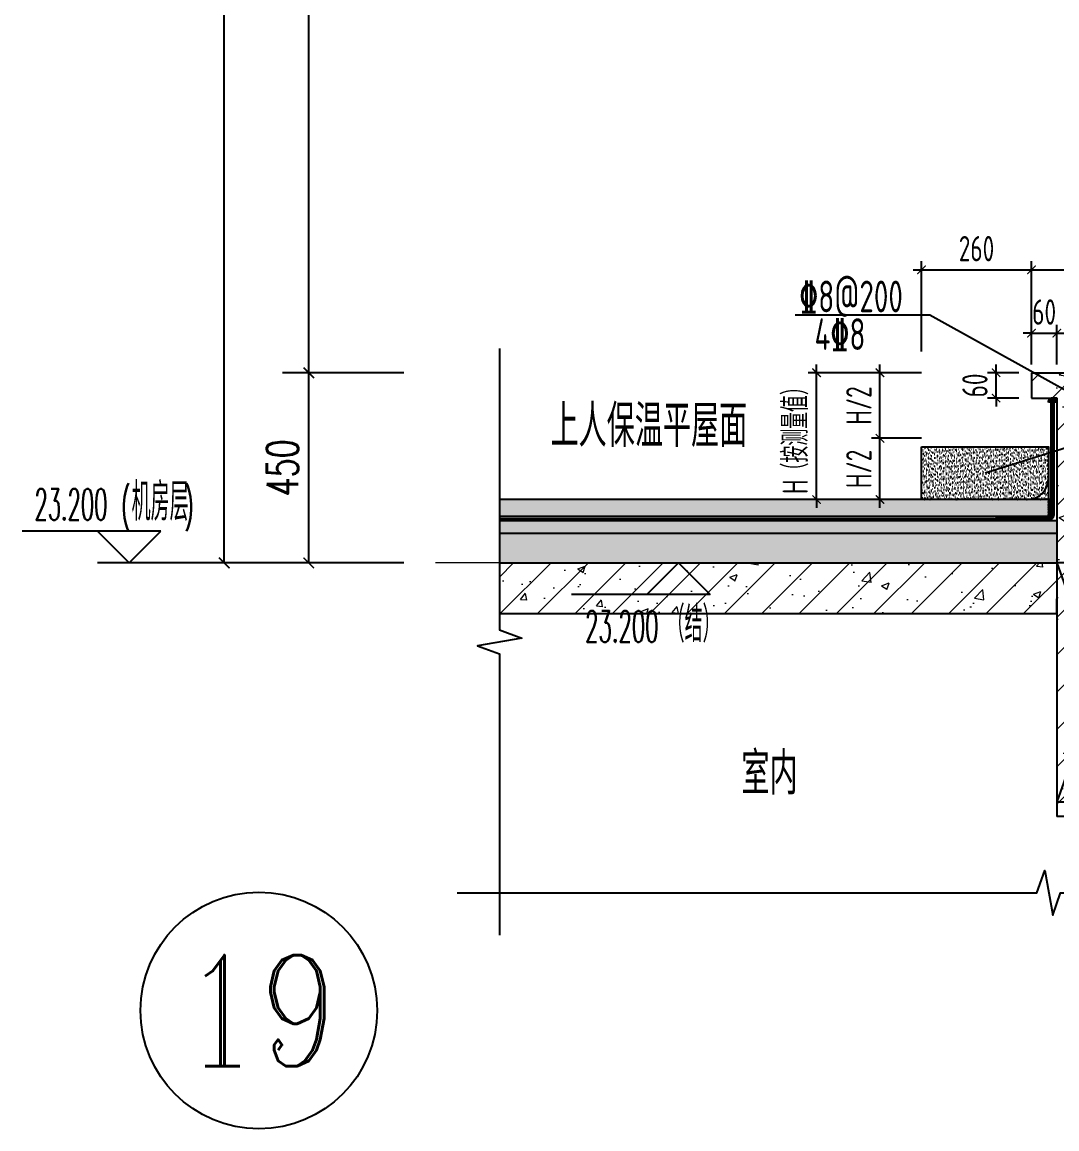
# Model space of a CAD drawing. Extents: x -1307975 to -76406, y -96289 to 379359.
# Drawn here: x -501331 to -498884, y 268584 to 271203 of the extents above; entities that cross this region are included whole.
import ezdxf
from ezdxf.enums import TextEntityAlignment as Align

# ---------------------------------------------------------------- set-up
doc = ezdxf.new("R2010")
doc.units = 0
doc.header["$LTSCALE"] = 1000
doc.linetypes.add('DASH', pattern=[0.35, 0.25, -0.1])
doc.linetypes.add('DOTE', pattern=[2.42, 2, -0.2, 0.02, -0.2])
doc.layers.get('0').update_dxf_attribs({"linetype": 'CONTINUOUS'})
doc.layers.get('DEFPOINTS').update_dxf_attribs({"linetype": 'CONTINUOUS'})
for name, color, linetype in [('3-屋面构造层', 157, 'CONTINUOUS'), ('AXIS', 3, 'CONTINUOUS'), ('DIM', 2, 'CONTINUOUS'), ('DIM_ELEV', 3, 'CONTINUOUS'), ('DIM_IDEN', 67, 'CONTINUOUS'), ('DIM_SYMB', 3, 'CONTINUOUS'), ('PUB_DIM', 3, 'CONTINUOUS'), ('PUB_TEXT', 2, 'CONTINUOUS'), ('REIN', 6, 'CONTINUOUS'), ('S-大样-砼线', 7, 'CONTINUOUS'), ('S-引出线', 40, 'CONTINUOUS'), ('TEXT', 2, 'CONTINUOUS'), ('WALL', 5, 'CONTINUOUS'), ('立面-看线', 251, 'CONTINUOUS')]:
    doc.layers.add(name, color=color, linetype=linetype)
for name, color, linetype, lineweight in [('AXIS_TEXT', 7, 'CONTINUOUS', 20), ('DOTE', 19, 'DOTE', 9), ('PUB_HATCH', 8, 'CONTINUOUS', 9)]:
    doc.layers.add(name, color=color, linetype=linetype, lineweight=lineweight)
doc.styles.add('_TCH_AXIS', font='COMPLEX', dxfattribs={"bigfont": 'GBCBIG'})
doc.styles.add('_TCH_DIM', font='SIMPLEX.shx', dxfattribs={"width": 0.7, "bigfont": 'GBCBIG.shx'})
doc.styles.add('_TCH_DIM_T3', font='SIMPLEX', dxfattribs={"width": 0.705882, "bigfont": 'GBCBIG'})
doc.styles.add('TSSD_DIMENSION', font='Tssdeng.shx', dxfattribs={"width": 0.7, "bigfont": 'tssdchn.shx'})
doc.styles.add('TSSD_REIN', font='tssdeng.shx', dxfattribs={"width": 0.7, "height": 300, "bigfont": 'tssdchn.shx'})
doc.dimstyles.new('_TCH_ARCH&&25', dxfattribs={"dimtxt": 74.375, "dimasz": 25, "dimexe": 62.5, "dimexo": 75, "dimgap": 25, "dimtad": 1, "dimdec": 0, "dimzin": 0, "dimdsep": 46, "dimtxsty": '_TCH_DIM_T3', "dimblk": 'ARCHTICK', "dimcen": 0.09, "dimclrt": 7, "dimazin": 0, "dimtfac": 1, "dimtdec": 0, "dimtix": 1, "dimtmove": 2, "dimatfit": 3, "dimldrblk": 'ARCHTICK', "dimfxl": 1, "dimtolj": 1, "dimtzin": 0, "dimarcsym": 0})
doc.dimstyles.new('TSSD_20_20', dxfattribs={"dimtxt": 60, "dimasz": 20, "dimexe": 20, "dimexo": 50, "dimgap": 20, "dimtad": 1, "dimdec": 0, "dimzin": 0, "dimdsep": 46, "dimtxsty": 'TSSD_DIMENSION', "dimblk": 'ARCHTICK', "dimblk1": 'ARCHTICK', "dimblk2": 'ARCHTICK', "dimcen": 0, "dimdle": 20, "dimclrt": 7, "dimadec": 0, "dimazin": 0, "dimtfac": 1, "dimtdec": 0, "dimtix": 1, "dimtmove": 2, "dimatfit": 3, "dimfxl": 1, "dimtolj": 1, "dimtzin": 0, "dimarcsym": 0})
pattern_1 = [(45, (-1182008.505, 426623.756), (-44.194174, 44.194174), []), (50, (-1182008.5, 426623.76), (179.315046, -15.688034), [18.75, -206.25]), (355, (-1182008.5, 426623.76), (-34.687833, 188.048033), [15, -165]), (100.4514, (-1181993.56, 426622.45), (144.627345, 172.359886), [15.935047, -175.28553]), (46.1842, (-1182008.5, 426673.76), (266.81026, -41.379754), [28.125, -309.375]), (96.6356, (-1181986.27, 426670.3), (233.66568, 243.52947), [23.90257, -262.92825]), (351.1842, (-1182008.5, 426673.76), (233.66549, 243.52965), [22.5, -247.5]), (21, (-1181983.5, 426661.26), (149.226763, -100.654723), [18.75, -206.25]), (326, (-1181983.5, 426661.26), (60.828833, 181.28751), [15, -165]), (71.4514, (-1181971.07, 426652.87), (210.055657, 80.632624), [15.935047, -175.28553]), (37.5, (-1182008.505, 426623.756), (3.039964, 83.2234635), [0, -163, 0, -167.5, 0, -165.625]), (7.5, (-1182008.505, 426623.76), (65.767384, 98.602928), [0, -95.5, 0, -159.25, 0, -63.125]), (327.5, (-1182064.255, 426623.756), (133.455609, -5.638718), [0, -62.5, 0, -195, 0, -258.75]), (317.5, (-1182089.25, 426623.76), (145.796542, 25.026246), [0, -81.25, 0, -129.5, 0, -183.75])]

# ---------------------------------------------------------------- blocks, each defined once
blk = doc.blocks.new('_ArchTick')
at = {"color": 0, "linetype": 'ByBlock', "const_width": 0.15}
blk.add_lwpolyline([(-0.5, -0.5), (0.5, 0.5)], dxfattribs=at)
blk = doc.blocks.new('*D2389')
at = {"layer": 'DEFPOINTS', "color": 0, "transparency": 16777216}
for p in [(-499452, 270373.5), (-499153.6, 270373.4), (-499153.7, 270073.5)]:
    blk.add_point(p, dxfattribs=at)
at = {"layer": 'DIM', "color": 0, "lineweight": -2, "transparency": 16777216}
for p, q in [((-499452, 270373.5), (-499452, 270393.5)), ((-499203.6, 270373.4), (-499472, 270373.5)), ((-499452, 270073.5), (-499452, 270373.5)), ((-499203.7, 270073.5), (-499472, 270073.5)), ((-499452, 270073.5), (-499452, 270053.5))]:
    blk.add_line(p, q, dxfattribs=at)
at = {"layer": 'DIM', "color": 0, "lineweight": -2, "transparency": 16777216, "xscale": 20, "yscale": 20, "zscale": 20}
for p, rotation in [((-499452, 270373.5), 269.9914374680386), ((-499452, 270073.5), 89.99143746803853)]:
    blk.add_blockref('_ArchTick', p, dxfattribs=dict(at, rotation=rotation))
at = {"layer": 'DIM', "color": 7, "transparency": 16777216, "insert": (-499502, 270223.5), "char_height": 60, "attachment_point": 5, "rotation": 89.9914, "style": 'TSSD_DIMENSION'}
blk.add_mtext('\\A1;H（按测量值）', dxfattribs=at)
blk = doc.blocks.new('*D2390')
at = {"layer": 'DEFPOINTS', "color": 0, "transparency": 16777216}
for p in [(-499302, 270373.5), (-499153.6, 270373.4), (-499153.6, 270218.4)]:
    blk.add_point(p, dxfattribs=at)
at = {"layer": 'DIM', "color": 0, "lineweight": -2, "transparency": 16777216}
for p, q in [((-499302, 270198.5), (-499302, 270393.5)), ((-499203.6, 270373.4), (-499322, 270373.5)), ((-499203.6, 270218.4), (-499322, 270218.5))]:
    blk.add_line(p, q, dxfattribs=at)
at = {"layer": 'DIM', "color": 0, "lineweight": -2, "transparency": 16777216, "xscale": 20, "yscale": 20, "zscale": 20}
for p, rotation in [((-499302, 270373.5), 89.99143746801619), ((-499302, 270218.5), 269.9914374680162)]:
    blk.add_blockref('_ArchTick', p, dxfattribs=dict(at, rotation=rotation))
at = {"layer": 'DIM', "color": 7, "transparency": 16777216, "insert": (-499352, 270296), "char_height": 60, "attachment_point": 5, "rotation": 89.9914, "style": 'TSSD_DIMENSION'}
blk.add_mtext('\\A1;H/2', dxfattribs=at)
blk = doc.blocks.new('*D2391')
at = {"layer": 'DEFPOINTS', "color": 0, "transparency": 16777216}
for p in [(-499302, 270218.5), (-499153.6, 270218.4), (-499153.7, 270073.5)]:
    blk.add_point(p, dxfattribs=at)
at = {"layer": 'DIM', "color": 0, "lineweight": -2, "transparency": 16777216}
for p, q in [((-499302, 270053.5), (-499302, 270238.5)), ((-499203.6, 270218.4), (-499322, 270218.5)), ((-499203.7, 270073.5), (-499322, 270073.5))]:
    blk.add_line(p, q, dxfattribs=at)
at = {"layer": 'DIM', "color": 0, "lineweight": -2, "transparency": 16777216, "xscale": 20, "yscale": 20, "zscale": 20}
for p, rotation in [((-499302, 270218.5), 89.99143746803242), ((-499302, 270073.5), 269.9914374680324)]:
    blk.add_blockref('_ArchTick', p, dxfattribs=dict(at, rotation=rotation))
at = {"layer": 'DIM', "color": 7, "transparency": 16777216, "insert": (-499352, 270146), "char_height": 60, "attachment_point": 5, "rotation": 89.9914, "style": 'TSSD_DIMENSION'}
blk.add_mtext('\\A1;H/2', dxfattribs=at)
blk = doc.blocks.new('*D2394')
at = {"layer": 'DEFPOINTS', "color": 0, "transparency": 16777216}
for p in [(-498683.7, 270617.3), (-498943.7, 270373.5), (-498683.7, 270373.5)]:
    blk.add_point(p, dxfattribs=at)
at = {"layer": 'DIM', "color": 0, "lineweight": -2, "transparency": 16777216}
for p, q in [((-498943.7, 270423.5), (-498943.7, 270637.3)), ((-498683.7, 270423.5), (-498683.7, 270637.3)), ((-498963.7, 270617.3), (-498663.7, 270617.3))]:
    blk.add_line(p, q, dxfattribs=at)
at = {"layer": 'DIM', "color": 0, "lineweight": -2, "transparency": 16777216, "xscale": 20, "yscale": 20, "zscale": 20, "rotation": 180}
blk.add_blockref('_ArchTick', (-498943.7, 270617.3), dxfattribs=at)
at = {"layer": 'DIM', "color": 0, "lineweight": -2, "transparency": 16777216, "xscale": 20, "yscale": 20, "zscale": 20}
blk.add_blockref('_ArchTick', (-498683.7, 270617.3), dxfattribs=at)
at = {"layer": 'DIM', "color": 7, "transparency": 16777216, "insert": (-498813.7, 270667.3), "char_height": 60, "attachment_point": 5, "style": 'TSSD_DIMENSION'}
blk.add_mtext('\\A1;260', dxfattribs=at)
blk = doc.blocks.new('*D2395')
at = {"layer": 'DEFPOINTS', "color": 0, "transparency": 16777216}
for p in [(-498943.7, 270617.3), (-499203.7, 270373.5), (-498943.7, 270373.5)]:
    blk.add_point(p, dxfattribs=at)
at = {"layer": 'DIM', "color": 0, "lineweight": -2, "transparency": 16777216}
for p, q in [((-499203.7, 270423.5), (-499203.7, 270637.3)), ((-498943.7, 270423.5), (-498943.7, 270637.3)), ((-499223.7, 270617.3), (-498923.7, 270617.3))]:
    blk.add_line(p, q, dxfattribs=at)
at = {"layer": 'DIM', "color": 0, "lineweight": -2, "transparency": 16777216, "xscale": 20, "yscale": 20, "zscale": 20, "rotation": 180}
blk.add_blockref('_ArchTick', (-499203.7, 270617.3), dxfattribs=at)
at = {"layer": 'DIM', "color": 0, "lineweight": -2, "transparency": 16777216, "xscale": 20, "yscale": 20, "zscale": 20}
blk.add_blockref('_ArchTick', (-498943.7, 270617.3), dxfattribs=at)
at = {"layer": 'DIM', "color": 7, "transparency": 16777216, "insert": (-499073.7, 270667.3), "char_height": 60, "attachment_point": 5, "style": 'TSSD_DIMENSION'}
blk.add_mtext('\\A1;260', dxfattribs=at)
blk = doc.blocks.new('*D2399')
at = {"layer": 'DEFPOINTS', "color": 0, "transparency": 16777216}
for p in [(-499027.5, 270373.5), (-498923.7, 270373.5), (-498923.7, 270313.5)]:
    blk.add_point(p, dxfattribs=at)
at = {"layer": 'DIM', "color": 0, "lineweight": -2, "transparency": 16777216}
for p, q in [((-499027.5, 270373.5), (-499027.5, 270393.5)), ((-498973.7, 270373.5), (-499047.5, 270373.5)), ((-499027.5, 270313.5), (-499027.5, 270373.5)), ((-498973.7, 270313.5), (-499047.5, 270313.5)), ((-499027.5, 270313.5), (-499027.5, 270293.5))]:
    blk.add_line(p, q, dxfattribs=at)
at = {"layer": 'DIM', "color": 0, "lineweight": -2, "transparency": 16777216, "xscale": 20, "yscale": 20, "zscale": 20}
for p, rotation in [((-499027.5, 270373.5), 270), ((-499027.5, 270313.5), 90)]:
    blk.add_blockref('_ArchTick', p, dxfattribs=dict(at, rotation=rotation))
at = {"layer": 'DIM', "color": 7, "transparency": 16777216, "insert": (-499077.5, 270343.5), "char_height": 60, "attachment_point": 5, "rotation": 90, "style": 'TSSD_DIMENSION'}
blk.add_mtext('\\A1;60', dxfattribs=at)
blk = doc.blocks.new('*D2400')
at = {"layer": 'DEFPOINTS', "color": 0, "transparency": 16777216}
for p in [(-498883.7, 270467.3), (-498943.7, 270343.5), (-498883.7, 270343.5)]:
    blk.add_point(p, dxfattribs=at)
at = {"layer": 'DIM', "color": 0, "lineweight": -2, "transparency": 16777216}
for p, q in [((-498943.7, 270393.5), (-498943.7, 270487.3)), ((-498883.7, 270393.5), (-498883.7, 270487.3)), ((-498943.7, 270467.3), (-498963.7, 270467.3)), ((-498943.7, 270467.3), (-498883.7, 270467.3)), ((-498883.7, 270467.3), (-498863.7, 270467.3))]:
    blk.add_line(p, q, dxfattribs=at)
at = {"layer": 'DIM', "color": 0, "lineweight": -2, "transparency": 16777216, "xscale": 20, "yscale": 20, "zscale": 20}
blk.add_blockref('_ArchTick', (-498943.7, 270467.3), dxfattribs=at)
at = {"layer": 'DIM', "color": 0, "lineweight": -2, "transparency": 16777216, "xscale": 20, "yscale": 20, "zscale": 20, "rotation": 180}
blk.add_blockref('_ArchTick', (-498883.7, 270467.3), dxfattribs=at)
at = {"layer": 'DIM', "color": 7, "transparency": 16777216, "insert": (-498913.7, 270517.3), "char_height": 60, "attachment_point": 5, "style": 'TSSD_DIMENSION'}
blk.add_mtext('\\A1;60', dxfattribs=at)
blk = doc.blocks.new('*D2401')
at = {"layer": 'DEFPOINTS', "color": 0, "transparency": 16777216}
for p in [(-500653.1, 270373.5), (-500353.1, 270373.5), (-500353.1, 269923.5)]:
    blk.add_point(p, dxfattribs=at)
at = {"layer": 'PUB_DIM', "color": 0, "lineweight": -2, "transparency": 16777216}
for p, q in [((-500428.1, 270373.5), (-500715.6, 270373.5)), ((-500653.1, 269923.5), (-500653.1, 270373.5)), ((-500428.1, 269923.5), (-500715.6, 269923.5))]:
    blk.add_line(p, q, dxfattribs=at)
at = {"layer": 'PUB_DIM', "color": 0, "lineweight": -2, "transparency": 16777216, "xscale": 25, "yscale": 25, "zscale": 25}
for p, rotation in [((-500653.1, 270373.5), 90), ((-500653.1, 269923.5), 270)]:
    blk.add_blockref('_ArchTick', p, dxfattribs=dict(at, rotation=rotation))
at = {"layer": 'PUB_DIM', "color": 7, "transparency": 16777216, "insert": (-500715.3, 270148.5), "char_height": 74.38, "attachment_point": 5, "rotation": 90, "style": '_TCH_DIM_T3'}
blk.add_mtext('\\A1;450', dxfattribs=at)
blk = doc.blocks.new('*D2402')
at = {"layer": 'DEFPOINTS', "color": 0, "transparency": 16777216}
for p in [(-500653.1, 272573.5), (-500353.1, 272573.5), (-500353.1, 270373.5)]:
    blk.add_point(p, dxfattribs=at)
at = {"layer": 'PUB_DIM', "color": 0, "lineweight": -2, "transparency": 16777216}
for p, q in [((-500428.1, 272573.5), (-500715.6, 272573.5)), ((-500653.1, 270373.5), (-500653.1, 272573.5)), ((-500428.1, 270373.5), (-500715.6, 270373.5))]:
    blk.add_line(p, q, dxfattribs=at)
at = {"layer": 'PUB_DIM', "color": 0, "lineweight": -2, "transparency": 16777216, "xscale": 25, "yscale": 25, "zscale": 25}
for p, rotation in [((-500653.1, 272573.5), 90), ((-500653.1, 270373.5), 270)]:
    blk.add_blockref('_ArchTick', p, dxfattribs=dict(at, rotation=rotation))
at = {"layer": 'PUB_DIM', "color": 7, "transparency": 16777216, "insert": (-500715.3, 271473.5), "char_height": 74.38, "attachment_point": 5, "rotation": 90, "style": '_TCH_DIM_T3'}
blk.add_mtext('\\A1;2200', dxfattribs=at)
blk = doc.blocks.new('*D2405')
at = {"layer": 'DEFPOINTS', "color": 0, "transparency": 16777216}
for p in [(-500853.1, 272823.5), (-500353.1, 272823.5), (-500353.1, 269923.5)]:
    blk.add_point(p, dxfattribs=at)
at = {"layer": 'PUB_DIM', "color": 0, "lineweight": -2, "transparency": 16777216}
for p, q in [((-500428.1, 272823.5), (-500915.6, 272823.5)), ((-500853.1, 269923.5), (-500853.1, 272823.5)), ((-500428.1, 269923.5), (-500915.6, 269923.5))]:
    blk.add_line(p, q, dxfattribs=at)
at = {"layer": 'PUB_DIM', "color": 0, "lineweight": -2, "transparency": 16777216, "xscale": 25, "yscale": 25, "zscale": 25}
for p, rotation in [((-500853.1, 272823.5), 90), ((-500853.1, 269923.5), 270)]:
    blk.add_blockref('_ArchTick', p, dxfattribs=dict(at, rotation=rotation))
at = {"layer": 'PUB_DIM', "color": 7, "transparency": 16777216, "insert": (-500915.3, 271373.5), "char_height": 74.38, "attachment_point": 5, "rotation": 90, "style": '_TCH_DIM_T3'}
blk.add_mtext('\\A1;2900', dxfattribs=at)
blk = doc.blocks.new('20210809.04175823')
at = {"layer": 'REIN', "const_width": 9}
blk.add_lwpolyline([(87795.5, 66684), (87795.5, 67513.4), (87946.6, 67513.4), (87946.6, 66678.4)], dxfattribs=at)
at = {"layer": 'REIN', "const_width": 8}
for points in [[(87808.2, 67496.1, 1), (87816.2, 67496.1, 1)], [(87926, 67496.1, 1), (87934, 67496.1, 1)], [(87808.2, 67290.1, 1), (87816.2, 67290.1, 1)], [(87926, 67290.1, 1), (87934, 67290.1, 1)]]:
    blk.add_lwpolyline(points, format="xyb", close=True, dxfattribs=at)
at = {"layer": 'S-大样-砼线'}
for p, q in [((87773.3, 67080.9), (87973.3, 66515.9)), ((87973.3, 67080.9), (87773.3, 66515.9))]:
    blk.add_line(p, q, dxfattribs=at)
blk.add_lwpolyline([(87973.3, 67080.9), (87773.3, 67080.9), (87773.3, 66515.9), (87973.3, 66515.9)], close=True, dxfattribs=at)
at = {"layer": 'S-引出线'}
blk.add_lwpolyline([(87846.2, 67460.1), (87472.9, 67667.2), (87154.5, 67667.2)], dxfattribs=at)
at = {"layer": 'TEXT', "style": 'TSSD_REIN', "width": 0.7}
for s, p in [('%%1328@200', (87164, 67674.1)), ('4%%1328', (87200.1, 67585))]:
    blk.add_text(s, height=75, rotation=0, dxfattribs=at).set_placement(p)

msp = doc.modelspace()

# ---------------------------------------------------------------- hatches: boundary and pattern name
at = {"layer": '3-屋面构造层'}
h = msp.add_hatch(dxfattribs=at)
h.set_pattern_fill('隔热材料01', color=256, scale=7.692308, style=0)
h.set_pattern_definition([(270, (-2477793.7528, -615976.039), (3.846153863, -7e-16), [0.385980771, -3.460173092]), (270, (-2477796.6342, -615976.039), (3.846153863, -7e-16), [0.385980771, -3.460173092]), (90, (-2477794.6718, -615978.6488), (-3.846153863, 2e-16), [0.385980771, -3.460173092]), (90, (-2477795.7152, -615978.6488), (-3.846153863, 2e-16), [0.385980771, -3.460173092]), (180, (-2477793.2695, -615979.267), (-5e-16, -3.846153863), [3.848019248, 0.0018653846]), (135, (-2477794.343, -615979.074), (2e-16, 3.8461441747), [0.328307694, -5.110980792]), (116.56505, (-2477790.7291, -615978.8418), (8.6793e-06, 3.8461487416), [0.215769232, -8.384500037]), (116.56505, (-2477794.5753, -615978.8418), (8.6793e-06, 3.8461487416), [0.215769232, -8.384500037]), (153.43495, (-2477790.111, -615979.267), (-8.6793e-06, 3.8461487416), [0.431538463, -8.168730805]), (153.43495, (-2477793.957, -615979.267), (-8.6793e-06, 3.8461487416), [0.431538463, -8.168730805]), (63.43495, (-2477790.8256, -615978.2628), (-8.6793e-06, 3.8461487416), [2.054923086, -6.5453461826]), (63.43495, (-2477794.6718, -615978.2628), (-8.6793e-06, 3.8461487416), [2.054923086, -6.5453461826]), (116.56505, (-2477789.9066, -615976.0389), (8.6793e-06, 3.8461487416), [0.215769232, -8.384500037]), (116.56505, (-2477793.7528, -615976.0389), (8.6793e-06, 3.8461487416), [0.215769232, -8.384500037]), (135, (-2477793.8493, -615975.846), (2e-16, 3.8461441747), [0.328307694, -5.110980792]), (153.43495, (-2477790.2353, -615975.6137), (-8.6793e-06, 3.8461487416), [0.431538463, -8.168730805]), (153.43495, (-2477794.0814, -615975.6137), (-8.6793e-06, 3.8461487416), [0.431538463, -8.168730805]), (45, (-2477796.5377, -615975.846), (2e-16, 3.8461441747), [0.328307694, -5.110980792]), (63.43495, (-2477792.788, -615976.0389), (-8.6793e-06, 3.8461487416), [0.215769232, -8.384500037]), (63.43495, (-2477796.6342, -615976.0389), (-8.6793e-06, 3.8461487416), [0.215769232, -8.384500037]), (26.56505, (-2477792.4594, -615975.6137), (8.6793e-06, 3.8461487416), [0.431538463, -8.168730805]), (26.56505, (-2477796.3056, -615975.6137), (8.6793e-06, 3.8461487416), [0.431538463, -8.168730805]), (116.56505, (-2477791.869, -615978.2628), (8.6793e-06, 3.8461487416), [2.054923086, -6.5453461826]), (116.56505, (-2477795.7152, -615978.2628), (8.6793e-06, 3.8461487416), [2.054923086, -6.5453461826]), (45, (-2477796.0439, -615979.074), (2e-16, 3.8461441747), [0.328307694, -5.110980792]), (63.43495, (-2477791.9655, -615978.8418), (-8.6793e-06, 3.8461487416), [0.215769232, -8.384500037]), (63.43495, (-2477795.8117, -615978.8418), (-8.6793e-06, 3.8461487416), [0.215769232, -8.384500037]), (26.56505, (-2477792.5837, -615979.267), (8.6793e-06, 3.8461487416), [0.431538463, -8.168730805]), (26.56505, (-2477796.43, -615979.267), (8.6793e-06, 3.8461487416), [0.431538463, -8.168730805])])
edge = h.paths.add_edge_path()
edge.add_arc((-498894.44, 270304.24), 9.23, 90, 180, ccw=False)
edge.add_line((-498894.44, 270313.47), (-498883.67, 270313.47))
edge.add_line((-498883.67, 270313.47), (-498883.67, 270304.24))
edge.add_line((-498883.67, 270304.24), (-498903.67, 270304.24))
h = msp.add_hatch(dxfattribs=at)
h.set_pattern_fill('混凝土', color=256, scale=5, angle=-1.14576, style=0)
h.set_pattern_definition([(48.8542372, (-2560555.237, -660067.9), (35.7930991, -3.8540962), [3.75, -41.25]), (353.8542372, (-2560555.237, -660067.9), (-6.18413784, 37.7408106), [3, -33]), (99.3056372, (-2560552.254, -660068.22), (29.6089874, 33.88669106), [3.1870095, -35.0571056]), (45.0384372, (-2560555.037, -660057.9), (53.1858973, -9.3413237), [5.625, -61.875]), (95.4898372, (-2560550.605, -660058.68), (47.6977146, 47.7616795), [4.7805144, -52.58565]), (350.0384372, (-2560555.037, -660057.9), (47.6976773, 47.7617167), [4.5, -49.5]), (19.8542372, (-2560550.088, -660060.5), (29.43684693, -20.72370726), [3.75, -41.25]), (324.8542372, (-2560550.09, -660060.5), (12.88833923, 36.00698624), [3, -33]), (70.3056372, (-2560547.635, -660062.228), (42.32519773, 15.28324586), [3.1870095, -35.0571056]), (36.35423716, (-2560555.237, -660067.9), (0.9406985, 16.62920733), [0, -32.6, 0, -33.5, 0, -33.125]), (6.3542372, (-2560555.237, -660067.9), (13.54517982, 19.45362572), [0, -19.1, 0, -31.85, 0, -12.625]), (326.35423716, (-2560566.385, -660067.677), (26.66323482, -1.66123381), [0, -12.5, 0, -39, 0, -51.75]), (316.3542372, (-2560571.384, -660067.577), (29.25356332, 4.4211788), [0, -16.25, 0, -25.9, 0, -36.75])])
h.paths.add_polyline_path([(-500201.95, 270033.47), (-500201.95, 270073.47), (-498903.67, 270073.47), (-498903.67, 270033.47)])
h = msp.add_hatch(dxfattribs=at)
h.set_pattern_fill('隔热材料03', color=256, scale=12.5, style=0)
h.set_pattern_definition([(113.578, (-2978211.0828, -241663.1705), (-0.0086926214, 6.2699620763), [1.075, -0.5693125, 2.8375, -0.5693125, 1.075, -0.6825]), (66.42, (-2978209.4457, -241663.1705), (2.7277878508, 6.04248e-05), [1.075, -0.5693125, 2.840375, -0.5693125, 1.075, -0.6825]), (180, (-2978209.446, -241663.1705), (0, 6.25), [1.636625, -1.0910625]), (180, (-2978210.8096, -241657.5455), (0, 6.25), [1.636625, -1.0910625]), (90, (-2978209.014, -241662.1814), (2.72775, 2e-16), [0.52175, -5.72825]), (90, (-2978210.378, -241659.0564), (2.72775, 2e-16), [0.52175, -5.72825]), (90, (-2978211.514, -241662.1814), (2.72775, 2e-16), [0.52175, -5.72825]), (90, (-2978212.878, -241659.0564), (2.72775, 2e-16), [0.52175, -5.72825])])
edge = h.paths.add_edge_path()
edge.add_line((-498897.42, 270073.47), (-498897.42, 270037.51))
edge.add_arc((-498903.67, 270037.51), 6.25, -90, 0, ccw=False)
edge.add_line((-498903.67, 270031.26), (-498903.67, 270073.47))
edge.add_line((-498903.67, 270073.47), (-498897.42, 270073.47))
h = msp.add_hatch(dxfattribs=at)
h.set_pattern_fill('焦渣矿渣', color=256, scale=4, angle=-1.14576, style=0)
h.set_pattern_definition([(358.85423716, (-2560555.237, -660057.9), (8.27546507, 13.69326162), [1.6, -14.4]), (298.85423716, (-2560555.237, -660057.9), (15.99644496, -0.32013217), [1.6, -14.4]), (238.85423716, (-2560553.637, -660057.932), (7.72097989, -14.01339379), [1.6, -14.4]), (268.8542372, (-2560548.838, -660058.028), (15.83683295, -8.3183365), [2.4, -11.456]), (268.8542372, (-2560547.239, -660058.06), (15.83683295, -8.3183365), [2.4, -11.456]), (268.8542372, (-2560545.639, -660058.092), (15.83683295, -8.3183365), [2.4, -11.456])])
h.paths.add_polyline_path([(-500201.95, 269993.47), (-500201.95, 270023.47), (-498883.68, 270023.47), (-498883.68, 269993.47)])
h = msp.add_hatch(dxfattribs=at)
h.set_pattern_fill('加气混凝土', color=256, scale=5, style=0)
h.set_pattern_definition([(0, (-2560537.54, -660086.2), (30, 60), [0, -60]), (0, (-2560572.64, -660094.3), (30, 60), [0, -60]), (0, (-2560553.14, -660094.9), (30, 60), [0, -60]), (0, (-2560531.84, -660077.2), (30, 60), [0, -60]), (0, (-2560556.74, -660097.9), (30, 60), [0, -60]), (0, (-2560525.84, -660039.4), (30, 60), [0, -60]), (0, (-2560544.14, -660044.2), (30, 60), [0, -60]), (0, (-2560534.54, -660051.7), (30, 60), [0, -60]), (0, (-2560583.44, -660052.9), (30, 60), [0, -60]), (0, (-2560554.04, -660055.6), (30, 60), [0, -60]), (0, (-2560565.44, -660070.9), (30, 60), [0, -60]), (0, (-2560564.84, -660093.4), (30, 60), [0, -60]), (0, (-2560542.34, -660095.8), (30, 60), [0, -60]), (0, (-2560525.84, -660069.4), (30, 60), [0, -60]), (0, (-2560581.94, -660078.7), (30, 60), [0, -60]), (0, (-2560576.84, -660068.5), (30, 60), [0, -60]), (0, (-2560553.44, -660072.7), (30, 60), [0, -60]), (0, (-2560561.84, -660081.4), (30, 60), [0, -60]), (0, (-2560566.64, -660061.6), (30, 60), [0, -60]), (0, (-2560559.14, -660039.1), (30, 60), [0, -60]), (0, (-2560579.54, -660091.3), (30, 60), [0, -60]), (0, (-2560546.54, -660051.4), (30, 60), [0, -60]), (0, (-2560574.44, -660050.5), (30, 60), [0, -60]), (0, (-2560579.24, -660042.7), (30, 60), [0, -60]), (130.601294, (-2560529.523, -660058.1853), (-149.999998343, 180.000000787), [2.6341554, -1103.7111]), (18.4349488, (-2560533.809, -660057.042), (149.999999447, 59.999999557), [2.710524, -376.76279]), (90, (-2560533.81, -660059.614), (30, 60), [2.5714284, -117.428565]), (161.565051, (-2560531.237, -660060.471), (-150.000000755, 59.999995527), [2.710524, -376.76279]), (53.1301023, (-2560531.237, -660060.471), (30.000000057, 59.99999997), [2.857143, -297.14285]), (135, (-2560528.951, -660091.042), (-30.00000363, 59.99999594), [2.424366, -167.28126]), (45, (-2560532.38, -660091.042), (29.9999998, 59.99999976), [2.424366, -167.28126]), (135, (-2560530.666, -660092.757), (-30.00000363, 59.99999594), [2.424366, -167.28126]), (45, (-2560530.666, -660092.757), (29.9999998, 59.99999976), [2.424366, -167.28126]), (116.565051, (-2560557.81, -660050.757), (-5.2e-06, 119.9999967), [3.1943826, -63.88765]), (180, (-2560559.24, -660047.9), (-30, 60), [3.4285716, -56.571425]), (63.4349488, (-2560564.094, -660050.757), (3e-07, 119.9999994), [3.1943826, -63.88765]), (116.565051, (-2560562.666, -660053.614), (-5.2e-06, 119.9999967), [3.1943826, -63.88765]), (0, (-2560562.666, -660053.614), (30, 60), [3.4285716, -56.571425]), (63.4349488, (-2560559.237, -660053.614), (3e-07, 119.9999994), [3.1943826, -63.88765]), (107.102728, (-2560535.2372, -660071.0424), (-89.9999965592, 300.000000484), [3.8861346, -1628.29025]), (143.972626, (-2560536.38, -660067.328), (-569.999992774, 419.999999525), [3.8861346, -812.202]), (180, (-2560539.52, -660065.04), (-30, 60), [3.7142856, -56.28571]), (36.0273733, (-2560546.38, -660067.328), (569.999995788, 419.999995472), [3.8861346, -812.202]), (71.5650511, (-2560547.523, -660070.757), (90.000000462, 299.999999483), [3.6140316, -375.85928]), (107.102728, (-2560546.38, -660074.471), (-89.9999965592, 300.000000484), [3.8861346, -1628.29025]), (143.972626, (-2560543.237, -660076.7567), (-569.999992774, 419.999999525), [3.8861346, -812.202]), (0, (-2560543.24, -660076.757), (30, 60), [3.7142856, -56.28571]), (36.0273733, (-2560539.523, -660076.7567), (569.999995788, 419.999995472), [3.8861346, -812.202]), (71.5650511, (-2560536.38, -660074.471), (90.000000462, 299.999999483), [3.6140316, -375.85928]), (150.255118, (-2560534.666, -660043.0424), (-90.000000213, 59.999999257), [2.303502, -481.43196]), (90, (-2560536.666, -660044.185), (30, 60), [2.2857144, -117.714275]), (29.7448813, (-2560536.666, -660044.185), (90.000000053, 59.99999972), [2.303502, -481.43196]), (116.565051, (-2560548.666, -660085.614), (-5.2e-06, 119.9999967), [3.1943826, -63.88765]), (168.690067, (-2560550.0943, -660082.7567), (-270.0000002, 59.999998494), [2.9137254, -608.96855]), (41.1859251, (-2560555.2372, -660084.1853), (749.999995456, 659.999994229), [3.0371844, -1272.5802]), (90, (-2560555.237, -660087.042), (30, 60), [2.857143, -117.14285]), (138.814074, (-2560552.9515, -660089.0424), (-749.999986669, 660.0000042036), [3.0371844, -1272.5802]), (16.6992442, (-2560552.9515, -660089.0424), (989.9999925516, 299.9999968578), [2.982945, -1249.85375]), (60.9453959, (-2560550.0943, -660088.1853), (29.9999999204, 59.9999994693), [2.9416086, -1232.53395]), (109.983106, (-2560573.8086, -660060.471), (-150.000000565, 419.9999988885), [3.3442002, -1401.21975]), (155.556045, (-2560574.9515, -660057.3281), (-390.0000014866, 179.9999962603), [3.4522986, -1446.51315]), (24.4439547, (-2560581.2372, -660057.3281), (390.0000001945, 179.9999991342), [3.4522986, -1446.51315]), (70.0168934, (-2560582.38, -660060.471), (150.0000004522, 419.999998958), [3.3442002, -1401.21975]), (109.983106, (-2560581.2372, -660063.6139), (-150.000000565, 419.9999988885), [3.3442002, -1401.21975]), (160.016893, (-2560578.0943, -660064.7567), (-150.000000088, 59.999997267), [3.3442002, -698.93775]), (19.9831065, (-2560578.0943, -660064.7567), (149.999999176, 59.999999905), [3.3442002, -698.93775]), (70.0168934, (-2560574.9515, -660063.6139), (150.0000004522, 419.999998958), [3.3442002, -1401.21975]), (122.005383, (-2560551.523, -660065.8996), (-30.000004026, 59.999996937), [2.6954232, -563.3434]), (18.4349488, (-2560555.523, -660064.471), (149.999999447, 59.999999557), [2.710524, -376.76279]), (90, (-2560555.523, -660067.042), (30, 60), [2.5714284, -117.428565]), (161.565051, (-2560552.951, -660067.9), (-150.000000755, 59.999995527), [2.710524, -376.76279]), (54.4623222, (-2560552.9515, -660067.8996), (209.9999996957, 299.9999995506), [2.457807, -1029.82115]), (116.565051, (-2560568.95, -660080.47), (-5.2e-06, 119.9999967), [3.1943826, -63.88765]), (180, (-2560570.38, -660077.614), (-30, 60), [3.142857, -56.85714]), (59.0362434, (-2560575.237, -660080.471), (30.000000098, 59.999999709), [3.3319728, -696.3822]), (120.963756, (-2560573.523, -660083.328), (-30.0000041, 59.999997245), [3.3319728, -696.3822]), (0, (-2560573.52, -660083.33), (30, 60), [3.142857, -56.85714]), (63.4349488, (-2560570.38, -660083.33), (3e-07, 119.9999994), [3.1943826, -63.88765])])
h.paths.add_polyline_path([(-498883.67, 269923.47), (-500201.95, 269923.47), (-500201.95, 269953.47), (-498883.67, 269953.47)])
at = {"layer": 'PUB_HATCH'}
h = msp.add_hatch(dxfattribs=at)
h.set_pattern_fill('钢筋混凝土', color=256, scale=25, style=0)
h.set_pattern_definition(pattern_1)
h.paths.add_polyline_path([(-498943.67, 270313.47), (-498883.67, 270313.47), (-498683.67, 270373.47), (-498943.67, 270373.47)])
h = msp.add_hatch(dxfattribs=at)
h.set_pattern_fill('钢筋混凝土', color=256, scale=25, style=0)
h.set_pattern_definition(pattern_1)
h.paths.add_polyline_path([(-498683.67, 270373.47), (-498883.67, 270313.47), (-498883.67, 269923.47), (-498817, 269883.47), (-498683.67, 269923.47)])
h = msp.add_hatch(dxfattribs=at)
h.set_pattern_fill('钢筋混凝土', color=256, scale=25, style=0)
h.set_pattern_definition(pattern_1)
h.paths.add_polyline_path([(-500201.95, 269803.47), (-498883.67, 269803.47), (-498817, 269883.47), (-498883.67, 269923.47), (-500201.95, 269923.47)])
h = msp.add_hatch(dxfattribs=at)
h.set_pattern_fill('钢筋混凝土', color=256, scale=25, style=0)
h.set_pattern_definition(pattern_1)
h.paths.add_polyline_path([(-498817, 269883.47), (-498883.67, 269803.47), (-498883.67, 269838.47), (-498750.34, 269805.13), (-498683.67, 269838.47), (-498683.67, 269923.47)])
h = msp.add_hatch(dxfattribs=at)
h.set_pattern_fill('钢筋混凝土', color=256, scale=25, style=0)
h.set_pattern_definition(pattern_1)
h.paths.add_polyline_path([(-498750.34, 269805.13), (-498883.67, 269838.47), (-498883.67, 269323.47), (-498683.67, 269323.47), (-498683.67, 269738.47)])
at = {"layer": '立面-看线'}
h = msp.add_hatch(dxfattribs=at)
h.set_pattern_fill('碎沙', color=256, scale=4)
h.set_pattern_definition([(37.5, (-1300256.911, -115238.486), (-0.32000626, 9.78826475), [0, -7.7216, 0, -8.636, 0, -8.255]), (7.5, (-1300256.911, -115238.486), (8.99046566, 14.33650201), [0, -4.1656, 0, -6.9596, 0, -2.667]), (327.5, (-1300263.159, -115238.486), (15.819847405, 0.02874369), [0, -2.54, 0, -9.144, 0, -11.938]), (317.5, (-1300263.159, -115238.486), (15.27112905, 4.45858647), [0, -1.27, 0, -5.9944, 0, -6.858])])
h.paths.add_polyline_path([(-498903.67, 270073.47), (-498903.67, 270198.48), (-499203.67, 270198.48), (-499203.67, 270073.47)])
h = msp.add_hatch(dxfattribs=at)
h.set_pattern_fill('HONEY', color=256, scale=7)
h.set_pattern_definition([(0, (-3277456.511, -1031600.166), (16.66875, 9.623705), [11.1125, -22.225]), (120, (-3277456.511, -1031600.166), (-16.66874801, 9.62370845), [11.1125, -22.225]), (60, (-3277456.511, -1031600.166), (1.99e-06, 19.24741345), [-22.225, 11.1125])])
h.paths.add_polyline_path([(-498883.67, 269953.47), (-500201.95, 269953.47), (-500201.95, 269993.47), (-498883.67, 269993.47)])

# ---------------------------------------------------------------- linework, layer by layer
at = {"layer": '3-屋面构造层'}
for p, q in [((-498897.42, 270073.47), (-500201.95, 270073.47)), ((-498903.67, 270073.47), (-498903.67, 270031.26)), ((-498903.66, 270033.47), (-500201.95, 270033.47)), ((-498883.68, 270023.47), (-500201.95, 270023.47)), ((-498883.68, 269993.47), (-500201.95, 269993.47))]:
    msp.add_line(p, q, dxfattribs=at)
at = {"layer": '3-屋面构造层', "ltscale": 0.8}
msp.add_lwpolyline([(-498903.67, 270304.24, -0.4142136), (-498894.44, 270313.47), (-498883.67, 270313.47), (-498883.67, 270304.24), (-498903.67, 270304.24)], format="xyb", dxfattribs=at)
at = {"layer": '3-屋面构造层', "color": 251, "linetype": 'DASH', "ltscale": 0.05, "true_color": 0x636466, "const_width": 2.5}
for points in [[(-499018.67, 270030.01), (-498903.67, 270030.01, 0.4142136), (-498896.17, 270037.51), (-498896.17, 270304.24)], [(-499018.67, 270026.26), (-498903.67, 270026.26, 0.4142136), (-498892.42, 270037.51), (-498892.42, 270304.24)]]:
    msp.add_lwpolyline(points, format="xyb", dxfattribs=at)
at = {"layer": '3-屋面构造层', "color": 251, "true_color": 0x636466}
for points in [[(-499018.67, 270028.76), (-498903.67, 270028.76, 0.4142136), (-498894.92, 270037.51), (-498894.92, 270304.24)], [(-499018.67, 270031.26), (-498903.67, 270031.26, 0.4142136), (-498897.42, 270037.51), (-498897.42, 270304.24)], [(-499018.67, 270027.51), (-498903.67, 270027.51, 0.4142136), (-498893.67, 270037.51), (-498893.67, 270304.24), (-498891.17, 270304.24), (-498891.17, 270037.51, -0.4142136), (-498903.67, 270025.01), (-499018.67, 270025.01)]]:
    msp.add_lwpolyline(points, format="xyb", dxfattribs=at)
at = {"layer": '3-屋面构造层', "color": 251, "linetype": 'DASH', "ltscale": 0.05, "true_color": 0x636466, "const_width": 2.5}
for points in [[(-499032.57, 270026.26), (-500201.95, 270026.26)], [(-499018.67, 270030.01), (-499032.57, 270026.26)]]:
    msp.add_lwpolyline(points, dxfattribs=at)
at = {"layer": '3-屋面构造层', "color": 251, "true_color": 0x636466}
for points in [[(-499032.57, 270027.51), (-500201.95, 270027.51)], [(-500201.95, 270025.01), (-499032.57, 270025.01)], [(-499019.23, 270031.13), (-499033.13, 270027.38)], [(-499032.01, 270025.14), (-499018.11, 270028.89)]]:
    msp.add_lwpolyline(points, dxfattribs=at)
at = {"layer": '3-屋面构造层'}
msp.add_arc((-498953.67, 270123.47), 50, 270, 360, dxfattribs=at)
at = {"layer": 'AXIS', "color": 6}
msp.add_circle((-500771.13, 268864.09), 280, dxfattribs=at)
at = {"layer": 'DIM_ELEV'}
for p, q in [((-501003.15, 269998.47), (-501331.15, 269998.47)), ((-501078.15, 269923.47), (-501153.15, 269998.47)), ((-501078.15, 269923.47), (-501003.15, 269998.47)), ((-500653.15, 269923.47), (-501153.15, 269923.47))]:
    msp.add_line(p, q, dxfattribs=at)
at = {"layer": 'DIM_ELEV', "color": 3}
for p, q in [((-499778.83, 269923.47), (-499853.83, 269848.47)), ((-499778.83, 269923.47), (-499703.83, 269848.47)), ((-499703.83, 269848.47), (-500031.83, 269848.47))]:
    msp.add_line(p, q, dxfattribs=at)
at = {"layer": 'DIM_IDEN'}
msp.add_line((-499052.96, 270136.58), (-498537.43, 270298.89), dxfattribs=at)
at = {"layer": 'DIM_SYMB'}
for points in [[(-500201.95, 270430.72), (-500201.95, 269764.84), (-500149.45, 269745.73), (-500254.45, 269727.22), (-500201.95, 269708.59), (-500201.95, 269042.71)], [(-500301.95, 269142.71), (-498930.94, 269142.71), (-498911.83, 269195.21), (-498893.31, 269090.21), (-498874.69, 269142.71), (-497503.67, 269142.71)]]:
    msp.add_lwpolyline(points, dxfattribs=at)
at = {"layer": 'DOTE', "color": 1, "linetype": 'DOTE', "ltscale": 0.2}
msp.add_line((-497603.67, 269923.47), (-500353.15, 269923.47), dxfattribs=at)
at = {"layer": 'WALL'}
for p, q in [((-498943.67, 270373.47), (-498683.67, 270373.47)), ((-498943.67, 270373.47), (-498943.67, 270313.47)), ((-498943.67, 270313.47), (-498883.67, 270313.47)), ((-498883.67, 270313.47), (-498883.67, 269923.47)), ((-500201.95, 269923.47), (-498883.67, 269923.47)), ((-500201.95, 269923.47), (-500201.95, 269803.47)), ((-498883.67, 269803.47), (-498883.67, 269838.47)), ((-498883.67, 269838.47), (-498883.67, 269323.47)), ((-500201.95, 269803.47), (-498883.67, 269803.47)), ((-498683.67, 269323.47), (-498883.67, 269323.47))]:
    msp.add_line(p, q, dxfattribs=at)
msp.add_lwpolyline([(-499203.67, 270198.48), (-498903.67, 270198.48), (-498903.67, 270073.47), (-499203.67, 270073.47)], close=True, dxfattribs=at)

# ---------------------------------------------------------------- block references
at = {"layer": 'REIN'}
msp.add_blockref('20210809.04175823', (-586656.96, 202842.52), dxfattribs=at)

# ---------------------------------------------------------------- texts
at = {"layer": 'AXIS_TEXT', "color": 6, "style": '_TCH_AXIS'}
msp.add_text('19', height=262.756, dxfattribs=at).set_placement((-500952.55, 268732.72), (-500589.7, 268732.72), align=Align.FIT)
at = {"layer": 'DIM_ELEV', "color": 7, "style": '_TCH_DIM'}
for s, height, width, p in [('（结）', 84.397, 0.7, (-499806.77, 269735.94)), ('23.200', 74.375, 0.494118, (-499999.27, 269735.94))]:
    msp.add_text(s, height=height, dxfattribs=dict(at, width=width)).set_placement(p)
at = {"layer": 'PUB_TEXT'}
for s, height, style, width, p in [('上人保温平屋面', 100, 'TSSD_REIN', 0.7, (-500081.47, 270197.81)), ('(', 74.38, '_TCH_DIM', 0.494118, (-501096.85, 270023.49)), ('机房层', 89.362, '_TCH_DIM', 0.7, (-501072.35, 270023.49)), (')', 74.38, '_TCH_DIM', 0.494118, (-500947.24, 270023.49)), ('23.200', 74.375, '_TCH_DIM', 0.494118, (-501302.25, 270024.72)), ('室内', 100, 'TSSD_REIN', 0.7, (-499629.81, 269375.48))]:
    msp.add_text(s, height=height, dxfattribs=dict(at, style=style, width=width)).set_placement(p)

# ---------------------------------------------------------------- dimensions: what is measured, and where the dimension line sits
at = {"layer": 'DIM'}
for p1, p2, distance, picture, middle in [((-499203.67, 270373.47), (-498943.67, 270373.47), 243.82, '*D2395', (-499073.67, 270667.28)), ((-498943.67, 270373.47), (-498683.67, 270373.47), 243.82, '*D2394', (-498813.67, 270667.28)), ((-498943.67, 270343.47), (-498883.67, 270343.47), 123.82, '*D2400', (-498913.67, 270517.28)), ((-498923.67, 270313.47), (-498923.67, 270373.47), 103.82, '*D2399', (-499077.49, 270343.47))]:
    dim = msp.add_aligned_dim(p1=p1, p2=p2, distance=distance, dimstyle='TSSD_20_20', dxfattribs=at)
    dim.commit()
    dim.dimension.update_dxf_attribs({"geometry": picture, "text_midpoint": middle})
for p1, p2, distance, text, picture, middle in [((-499153.67, 270073.45), (-499153.63, 270373.44), 298.35, 'H（按测量值）', '*D2389', (-499502, 270223.5)), ((-499153.65, 270218.43), (-499153.63, 270373.44), 148.35, 'H/2', '*D2390', (-499351.99, 270295.96)), ((-499153.67, 270073.47), (-499153.65, 270218.43), 148.35, 'H/2', '*D2391', (-499352.01, 270145.98))]:
    dim = msp.add_aligned_dim(p1=p1, p2=p2, distance=distance, text=text, dimstyle='TSSD_20_20', dxfattribs=at)
    dim.commit()
    dim.dimension.update_dxf_attribs({"geometry": picture, "text_midpoint": middle})
at = {"layer": 'PUB_DIM'}
for p1, p2, distance, picture, middle in [((-500353.15, 269923.47), (-500353.15, 272823.47), 500, '*D2405', (-500915.33, 271373.47)), ((-500353.15, 270373.47), (-500353.15, 272573.47), 300, '*D2402', (-500715.33, 271473.47)), ((-500353.15, 269923.47), (-500353.15, 270373.47), 300, '*D2401', (-500715.33, 270148.47))]:
    dim = msp.add_aligned_dim(p1=p1, p2=p2, distance=distance, dimstyle='_TCH_ARCH&&25', dxfattribs=at)
    dim.commit()
    dim.dimension.update_dxf_attribs({"geometry": picture, "text_midpoint": middle})

doc.saveas('drawing.dxf')
